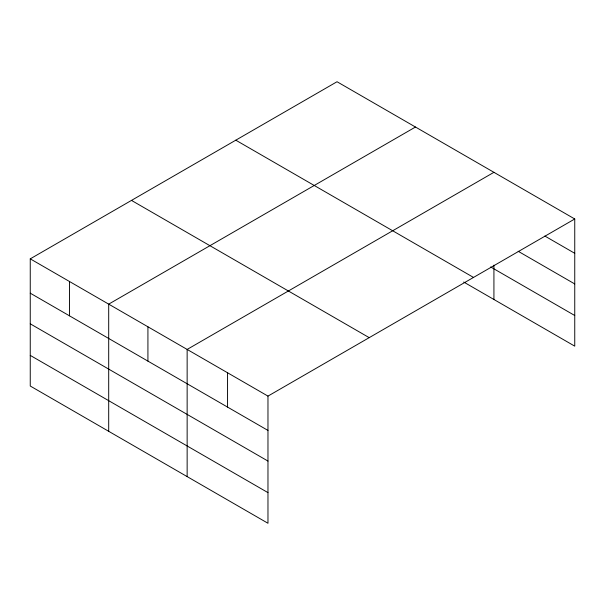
<?xml version="1.0" encoding="UTF-8"?>
<svg xmlns="http://www.w3.org/2000/svg" width="605" height="605" viewBox="0 0 605 605"><rect width="100%" height="100%" fill="white"/><g stroke="black" fill="none" stroke-linecap="round" stroke-linejoin="round"><path stroke-width="0.91" d="M574.75 218.98L337.03 81.736L30.25 258.849L30.25 386.02L267.97 523.264L267.97 396.101L574.75 218.98L574.75 346.151L463.687 282.028M415.476 127.027L108.696 304.141L108.696 431.312M493.922 172.319L187.142 349.433L187.142 476.604M544.848 236.041L574.75 253.306M518.175 251.279L574.75 283.942M490.655 266.956L574.75 315.507M235.791 140.186L473.511 277.43M131.489 200.406L369.209 337.651M30.25 258.849L267.97 396.101M30.25 293.175L267.97 430.427M30.25 323.819L267.97 461.063M30.25 355.385L267.97 492.629M493.922 265.134L493.922 299.483M227.556 372.763L227.556 407.089M147.922 326.791L147.922 361.117M69.477 281.499L69.477 315.825"/></g></svg>
